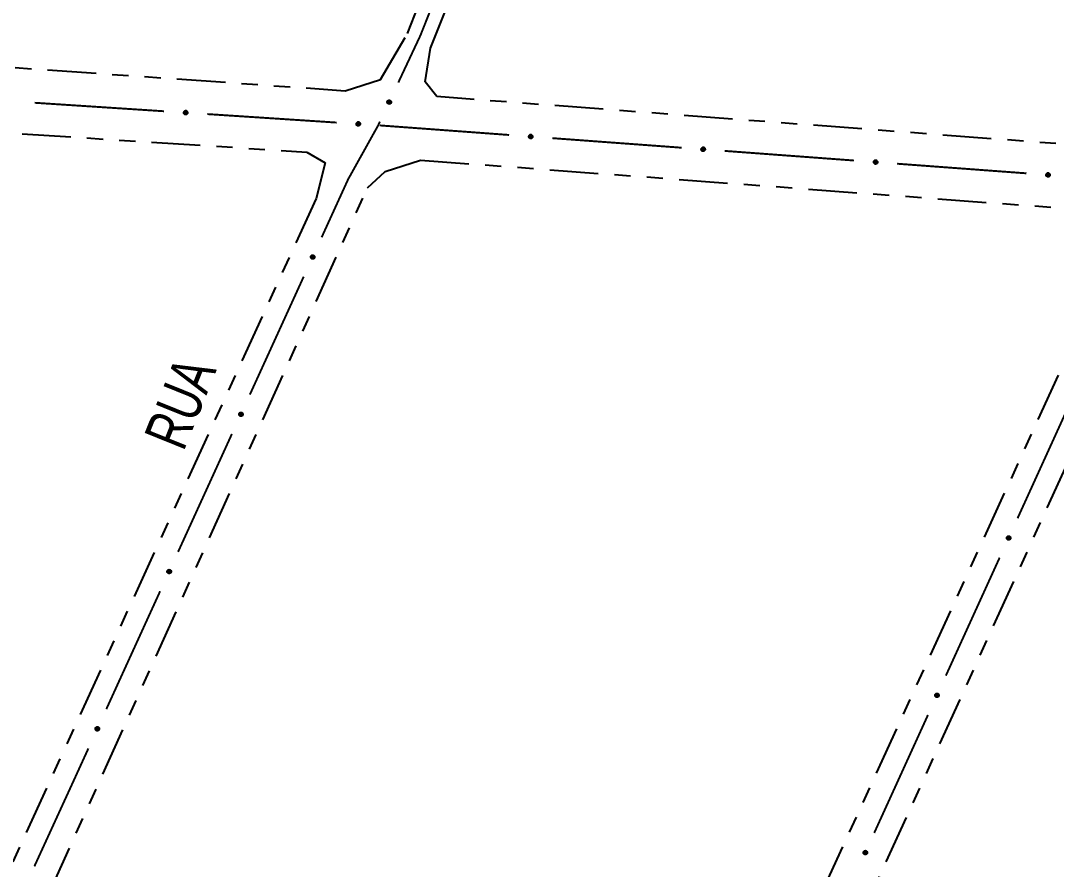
# Model space of a CAD drawing. Extents: x 203665 to 205970, y 4870865 to 4873745.
# Drawn here: x 204113.9 to 204209.7, y 4872478.9 to 4872557.5 of the extents above; entities that cross this region are included whole.
import ezdxf

# ---------------------------------------------------------------- set-up
doc = ezdxf.new("R2010")
doc.units = 0
doc.header["$LTSCALE"] = 1.5
doc.header["$MEASUREMENT"] = 0
doc.linetypes.add('TRACO_25', pattern=[8, 3, -1, 1, -1, 1, -1])
for name, color, linetype in [('SV-EIXO-RUA-N-PAV', 6, 'CONTINUOUS'), ('SV-RUA-NAO-PAV', 7, 'CONTINUOUS'), ('SV-TXT-RUA-N-PAV', 7, 'CONTINUOUS')]:
    doc.layers.add(name, color=color, linetype=linetype)
doc.styles.add('ARIAL', font='ARIAL.SHX')

msp = doc.modelspace()

# ---------------------------------------------------------------- linework, layer by layer
at = {"layer": 'SV-EIXO-RUA-N-PAV', "const_width": 0.18}
for points in [[(204153.52407, 4872562.772243), (204150.943334, 4872556.265339)], [(204150.877975, 4872556.100545), (204148.828767, 4872551.734842)], [(204150.943334, 4872556.265339), (204150.877975, 4872556.100545)], [(204127.160476, 4872549.077102), (204115.186204, 4872549.862472)], [(204143.126172, 4872548.029944), (204131.1519, 4872548.815313)], [(204146.971355, 4872547.777746), (204144.232376, 4872542.860446)], [(204147.129139, 4872548.113895), (204146.971355, 4872547.777746)], [(204159.084908, 4872546.882959), (204147.117513, 4872547.766951)], [(204173.758175, 4872545.799094), (204163.07404, 4872546.588295)], [(204174.044143, 4872545.777837), (204173.758175, 4872545.799094)], [(204175.041392, 4872545.703706), (204174.044143, 4872545.777837)], [(204190.997367, 4872544.517597), (204179.030385, 4872545.407179)], [(204205.32989, 4872543.45217), (204194.986361, 4872544.22107)], [(204205.956106, 4872543.405785), (204205.32989, 4872543.45217)], [(204206.953374, 4872543.331913), (204205.956106, 4872543.405785)], [(204144.190126, 4872542.784594), (204141.735767, 4872537.40484)], [(204144.232376, 4872542.860446), (204144.190126, 4872542.784594)], [(204140.075501, 4872533.765675), (204135.094706, 4872522.848181)], [(204211.101411, 4872522.321942), (204206.128211, 4872511.400987)], [(204133.434441, 4872519.209017), (204128.453645, 4872508.291523)], [(204204.470477, 4872507.760668), (204199.497276, 4872496.839712)], [(204126.79338, 4872504.652358), (204121.812584, 4872493.734864)], [(204197.839543, 4872493.199394), (204192.866342, 4872482.278438)], [(204120.152319, 4872490.095699), (204119.322186, 4872488.276117)], [(204119.322186, 4872488.276117), (204118.970065, 4872487.504296)], [(204118.970065, 4872487.504296), (204115.156987, 4872479.184853)]]:
    msp.add_lwpolyline(points, dxfattribs=at)
at = {"layer": 'SV-EIXO-RUA-N-PAV'}
for points in [[(204148.139653, 4872550.007659), (204148.156914, 4872549.961898), (204148.162392, 4872549.919039), (204148.156673, 4872549.881978), (204148.143079, 4872549.850545), (204148.125549, 4872549.819955), (204148.101072, 4872549.793012), (204148.067281, 4872549.769127), (204148.021498, 4872549.751489), (204147.977224, 4872549.748763), (204147.940589, 4872549.752427), (204147.906997, 4872549.764714), (204147.877565, 4872549.782241), (204147.850419, 4872549.808593), (204147.826548, 4872549.843073), (204147.809927, 4872549.889539), (204147.804845, 4872549.931594), (204147.811318, 4872549.967296), (204147.823886, 4872550.000989), (204147.842156, 4872550.032005), (204147.866336, 4872550.058314), (204147.901096, 4872550.082286), (204147.947175, 4872550.098084), (204147.989062, 4872550.103631), (204148.024846, 4872550.097661), (204148.057738, 4872550.084541), (204148.088634, 4872550.067333), (204148.116741, 4872550.043855), (204148.139653, 4872550.007659)], [(204129.292356, 4872548.82696), (204129.256044, 4872548.794196), (204129.218136, 4872548.773462), (204129.181541, 4872548.76527), (204129.147316, 4872548.766462), (204129.112439, 4872548.771626), (204129.078425, 4872548.78459), (204129.043859, 4872548.807341), (204129.010737, 4872548.843536), (204128.99205, 4872548.883766), (204128.982099, 4872548.919213), (204128.981287, 4872548.954973), (204128.986871, 4872548.98877), (204129.001506, 4872549.023657), (204129.024904, 4872549.05846), (204129.062106, 4872549.090885), (204129.099409, 4872549.110956), (204129.135014, 4872549.117951), (204129.170969, 4872549.118539), (204129.206512, 4872549.112841), (204129.239828, 4872549.099923), (204129.274827, 4872549.076301), (204129.306344, 4872549.039159), (204129.326788, 4872549.002182), (204129.334281, 4872548.966685), (204129.334063, 4872548.931274), (204129.329309, 4872548.89623), (204129.317701, 4872548.861495), (204129.292356, 4872548.82696)], [(204145.258052, 4872547.779801), (204145.22174, 4872547.747037), (204145.183832, 4872547.726304), (204145.147237, 4872547.718111), (204145.113012, 4872547.719304), (204145.078135, 4872547.724467), (204145.044121, 4872547.737431), (204145.009556, 4872547.760182), (204144.976434, 4872547.796378), (204144.957746, 4872547.836607), (204144.947795, 4872547.872054), (204144.946984, 4872547.907814), (204144.952568, 4872547.941611), (204144.967202, 4872547.976498), (204144.9906, 4872548.011301), (204145.027802, 4872548.043726), (204145.065106, 4872548.063797), (204145.10071, 4872548.070792), (204145.136665, 4872548.07138), (204145.172209, 4872548.065682), (204145.205525, 4872548.052764), (204145.240524, 4872548.029143), (204145.27204, 4872547.992), (204145.292484, 4872547.955023), (204145.299977, 4872547.919526), (204145.299759, 4872547.884115), (204145.295005, 4872547.849071), (204145.283397, 4872547.814336), (204145.258052, 4872547.779801)], [(204161.214655, 4872546.615261), (204161.178074, 4872546.582798), (204161.139997, 4872546.562378), (204161.103336, 4872546.554487), (204161.069121, 4872546.555961), (204161.034288, 4872546.561412), (204161.000382, 4872546.574656), (204160.966005, 4872546.597691), (204160.933182, 4872546.634158), (204160.914827, 4872546.67454), (204160.905168, 4872546.710068), (204160.904652, 4872546.745833), (204160.910514, 4872546.779583), (204160.925435, 4872546.814348), (204160.949119, 4872546.848957), (204160.986587, 4872546.881075), (204161.024055, 4872546.900838), (204161.059715, 4872546.907539), (204161.095674, 4872546.907831), (204161.131169, 4872546.90184), (204161.164378, 4872546.888648), (204161.199181, 4872546.864739), (204161.230391, 4872546.827339), (204161.250529, 4872546.790194), (204161.257729, 4872546.754637), (204161.25722, 4872546.719228), (204161.252177, 4872546.684225), (204161.240283, 4872546.649587), (204161.214655, 4872546.615261)], [(204177.171013, 4872545.435013), (204177.134417, 4872545.402567), (204177.09633, 4872545.382164), (204177.059665, 4872545.374291), (204177.025452, 4872545.375781), (204176.990621, 4872545.381248), (204176.956721, 4872545.394508), (204176.922355, 4872545.417559), (204176.889549, 4872545.454041), (204176.871213, 4872545.494431), (204176.861571, 4872545.529964), (204176.861071, 4872545.565729), (204176.866948, 4872545.599477), (204176.881886, 4872545.634235), (204176.905586, 4872545.668833), (204176.943069, 4872545.700933), (204176.980546, 4872545.720679), (204177.01621, 4872545.727363), (204177.052169, 4872545.727638), (204177.087661, 4872545.721631), (204177.120864, 4872545.708423), (204177.155656, 4872545.684498), (204177.186848, 4872545.647083), (204177.206969, 4872545.609929), (204177.214153, 4872545.574369), (204177.213626, 4872545.53896), (204177.208568, 4872545.503959), (204177.196657, 4872545.469327), (204177.171013, 4872545.435013)], [(204193.126988, 4872544.248905), (204193.090392, 4872544.216458), (204193.052305, 4872544.196056), (204193.015641, 4872544.188182), (204192.981427, 4872544.189672), (204192.946596, 4872544.195139), (204192.912696, 4872544.208399), (204192.87833, 4872544.23145), (204192.845525, 4872544.267932), (204192.827188, 4872544.308323), (204192.817546, 4872544.343855), (204192.817046, 4872544.379621), (204192.822924, 4872544.413368), (204192.837862, 4872544.448126), (204192.861562, 4872544.482725), (204192.899044, 4872544.514824), (204192.936521, 4872544.53457), (204192.972185, 4872544.541255), (204193.008144, 4872544.54153), (204193.043637, 4872544.535522), (204193.076839, 4872544.522315), (204193.111631, 4872544.49839), (204193.142823, 4872544.460974), (204193.162944, 4872544.42382), (204193.170128, 4872544.38826), (204193.169601, 4872544.352852), (204193.164543, 4872544.31785), (204193.152633, 4872544.283218), (204193.126988, 4872544.248905)], [(204209.083065, 4872543.063776), (204209.046478, 4872543.03132), (204209.008396, 4872543.010907), (204208.971733, 4872543.003024), (204208.937519, 4872543.004506), (204208.902687, 4872543.009964), (204208.868783, 4872543.023214), (204208.834412, 4872543.046257), (204208.801596, 4872543.08273), (204208.78325, 4872543.123116), (204208.773598, 4872543.158646), (204208.773089, 4872543.194411), (204208.778958, 4872543.22816), (204208.793886, 4872543.262922), (204208.817577, 4872543.297527), (204208.855052, 4872543.329636), (204208.892524, 4872543.349392), (204208.928185, 4872543.356086), (204208.964145, 4872543.35637), (204208.999639, 4872543.350372), (204209.032844, 4872543.337173), (204209.067643, 4872543.313257), (204209.098845, 4872543.27585), (204209.118975, 4872543.238701), (204209.126168, 4872543.203143), (204209.125651, 4872543.167734), (204209.120602, 4872543.132731), (204209.108701, 4872543.098096), (204209.083065, 4872543.063776)], [(204141.065421, 4872535.670286), (204141.083178, 4872535.624715), (204141.08912, 4872535.581918), (204141.083803, 4872535.544796), (204141.07055, 4872535.513218), (204141.053354, 4872535.48244), (204141.02917, 4872535.455233), (204140.99564, 4872535.430983), (204140.950051, 4872535.41285), (204140.905809, 4872535.409644), (204140.869136, 4872535.41291), (204140.835413, 4872535.424833), (204140.805793, 4872535.442039), (204140.778363, 4872535.468095), (204140.75412, 4872535.502314), (204140.736995, 4872535.548597), (204140.731457, 4872535.590594), (204140.737544, 4872535.626365), (204140.749745, 4872535.660192), (204140.767678, 4872535.691405), (204140.791571, 4872535.717974), (204140.826069, 4872535.742321), (204140.871974, 4872535.758618), (204140.913798, 4872535.76462), (204140.949645, 4872535.759037), (204140.982677, 4872535.746275), (204141.013758, 4872535.729403), (204141.042119, 4872535.706231), (204141.065421, 4872535.670286)], [(204134.42436, 4872521.113628), (204134.442117, 4872521.068056), (204134.44806, 4872521.025259), (204134.442742, 4872520.988138), (204134.42949, 4872520.95656), (204134.412293, 4872520.925781), (204134.388109, 4872520.898575), (204134.354579, 4872520.874324), (204134.30899, 4872520.856191), (204134.264748, 4872520.852985), (204134.228076, 4872520.856251), (204134.194352, 4872520.868174), (204134.164732, 4872520.885381), (204134.137302, 4872520.911436), (204134.113059, 4872520.945656), (204134.095935, 4872520.991939), (204134.090397, 4872521.033936), (204134.096483, 4872521.069706), (204134.108684, 4872521.103534), (204134.126617, 4872521.134746), (204134.15051, 4872521.161315), (204134.185008, 4872521.185663), (204134.230913, 4872521.201959), (204134.272737, 4872521.207961), (204134.308584, 4872521.202379), (204134.341617, 4872521.189617), (204134.372697, 4872521.172744), (204134.401058, 4872521.149572), (204134.42436, 4872521.113628)], [(204205.459072, 4872509.665967), (204205.47686, 4872509.620408), (204205.482833, 4872509.577615), (204205.477541, 4872509.54049), (204205.46431, 4872509.508903), (204205.447135, 4872509.478112), (204205.42297, 4872509.450889), (204205.389457, 4872509.426615), (204205.34388, 4872509.40845), (204205.299641, 4872509.405214), (204205.262966, 4872509.408454), (204205.229234, 4872509.420354), (204205.199602, 4872509.43754), (204205.172155, 4872509.463576), (204205.147887, 4872509.497779), (204205.130731, 4872509.54405), (204205.125164, 4872509.586043), (204205.131225, 4872509.621818), (204205.143403, 4872509.655654), (204205.161314, 4872509.686878), (204205.185189, 4872509.713464), (204205.21967, 4872509.737836), (204205.265563, 4872509.754164), (204205.307383, 4872509.760195), (204205.343234, 4872509.754637), (204205.376275, 4872509.741898), (204205.407368, 4872509.725048), (204205.435744, 4872509.701895), (204205.459072, 4872509.665967)], [(204127.7833, 4872506.556969), (204127.801056, 4872506.511398), (204127.806999, 4872506.468601), (204127.801681, 4872506.431479), (204127.788429, 4872506.399901), (204127.771232, 4872506.369122), (204127.747048, 4872506.341916), (204127.713518, 4872506.317666), (204127.667929, 4872506.299532), (204127.623687, 4872506.296326), (204127.587015, 4872506.299593), (204127.553291, 4872506.311515), (204127.523671, 4872506.328722), (204127.496242, 4872506.354778), (204127.471998, 4872506.388997), (204127.454874, 4872506.43528), (204127.449336, 4872506.477277), (204127.455422, 4872506.513048), (204127.467623, 4872506.546875), (204127.485556, 4872506.578087), (204127.50945, 4872506.604657), (204127.543947, 4872506.629004), (204127.589852, 4872506.645301), (204127.631676, 4872506.651302), (204127.667523, 4872506.64572), (204127.700556, 4872506.632958), (204127.731636, 4872506.616085), (204127.759997, 4872506.592914), (204127.7833, 4872506.556969)], [(204198.828138, 4872495.104693), (204198.845926, 4872495.059134), (204198.851898, 4872495.016341), (204198.846607, 4872494.979216), (204198.833376, 4872494.947628), (204198.816201, 4872494.916838), (204198.792036, 4872494.889614), (204198.758523, 4872494.865341), (204198.712946, 4872494.847176), (204198.668707, 4872494.843939), (204198.632032, 4872494.84718), (204198.5983, 4872494.859079), (204198.568668, 4872494.876265), (204198.541221, 4872494.902302), (204198.516953, 4872494.936504), (204198.499797, 4872494.982775), (204198.494229, 4872495.024769), (204198.500291, 4872495.060543), (204198.512468, 4872495.094379), (204198.53038, 4872495.125604), (204198.554255, 4872495.15219), (204198.588735, 4872495.176561), (204198.634629, 4872495.19289), (204198.676449, 4872495.19892), (204198.7123, 4872495.193363), (204198.745341, 4872495.180624), (204198.776433, 4872495.163773), (204198.80481, 4872495.140621), (204198.828138, 4872495.104693)], [(204121.142239, 4872492.00031), (204121.159996, 4872491.954739), (204121.165938, 4872491.911942), (204121.16062, 4872491.87482), (204121.147368, 4872491.843242), (204121.130171, 4872491.812464), (204121.105987, 4872491.785257), (204121.072457, 4872491.761007), (204121.026868, 4872491.742874), (204120.982626, 4872491.739668), (204120.945954, 4872491.742934), (204120.912231, 4872491.754857), (204120.88261, 4872491.772063), (204120.855181, 4872491.798119), (204120.830937, 4872491.832338), (204120.813813, 4872491.878621), (204120.808275, 4872491.920618), (204120.814361, 4872491.956389), (204120.826562, 4872491.990216), (204120.844495, 4872492.021429), (204120.868389, 4872492.047998), (204120.902887, 4872492.072345), (204120.948792, 4872492.088642), (204120.990616, 4872492.094644), (204121.026462, 4872492.089061), (204121.059495, 4872492.076299), (204121.090576, 4872492.059427), (204121.118936, 4872492.036255), (204121.142239, 4872492.00031)], [(204192.197204, 4872480.543418), (204192.214992, 4872480.497859), (204192.220964, 4872480.455066), (204192.215673, 4872480.417941), (204192.202442, 4872480.386354), (204192.185267, 4872480.355563), (204192.161102, 4872480.32834), (204192.127588, 4872480.304066), (204192.082012, 4872480.285901), (204192.037773, 4872480.282665), (204192.001098, 4872480.285905), (204191.967366, 4872480.297805), (204191.937734, 4872480.314991), (204191.910286, 4872480.341027), (204191.886019, 4872480.37523), (204191.868863, 4872480.421501), (204191.863295, 4872480.463494), (204191.869357, 4872480.499269), (204191.881534, 4872480.533105), (204191.899445, 4872480.564329), (204191.92332, 4872480.590915), (204191.957801, 4872480.615287), (204192.003695, 4872480.631615), (204192.045515, 4872480.637646), (204192.081365, 4872480.632089), (204192.114407, 4872480.61935), (204192.145499, 4872480.602499), (204192.173876, 4872480.579347), (204192.197204, 4872480.543418)]]:
    msp.add_lwpolyline(points, close=True, dxfattribs=at)
for points in [[(204147.842156, 4872550.032005), (204147.804845, 4872549.931594)], [(204147.852977, 4872550.040961), (204147.809669, 4872549.916582)], [(204147.866336, 4872550.058314), (204147.809927, 4872549.889539)], [(204147.88353, 4872550.064304), (204147.821114, 4872549.873526)], [(204147.901096, 4872550.082286), (204147.826548, 4872549.843073)], [(204147.923889, 4872550.086059), (204147.839314, 4872549.828806)], [(204147.947175, 4872550.098084), (204147.850419, 4872549.808593)], [(204147.966289, 4872550.099318), (204147.865052, 4872549.800144)], [(204147.989062, 4872550.103631), (204147.877565, 4872549.782241)], [(204148.004783, 4872550.097831), (204147.893109, 4872549.776423)], [(204148.024846, 4872550.097661), (204147.906997, 4872549.764714)], [(204148.039797, 4872550.088933), (204147.922174, 4872549.761273)], [(204148.057738, 4872550.084541), (204147.940589, 4872549.752427)], [(204148.072568, 4872550.072043), (204147.962634, 4872549.75434)], [(204148.088634, 4872550.067333), (204147.977224, 4872549.748763)], [(204148.10055, 4872550.051372), (204148.001707, 4872549.754088)], [(204148.116741, 4872550.043855), (204148.021498, 4872549.751489)], [(204148.126212, 4872550.02576), (204148.044184, 4872549.764298)], [(204148.139653, 4872550.007659), (204148.067281, 4872549.769127)], [(204148.148043, 4872549.982351), (204148.086937, 4872549.787943)], [(204148.156914, 4872549.961898), (204148.101072, 4872549.793012)], [(204148.160143, 4872549.93748), (204148.116179, 4872549.814916)], [(204148.162392, 4872549.919039), (204148.125549, 4872549.819955)], [(204129.334281, 4872548.966685), (204128.981287, 4872548.954973)], [(204129.334063, 4872548.931274), (204128.982099, 4872548.919213)], [(204129.331608, 4872548.94958), (204128.983619, 4872548.939585)], [(204129.326788, 4872549.002182), (204128.986871, 4872548.98877)], [(204129.327122, 4872548.985428), (204128.987124, 4872548.972174)], [(204129.327835, 4872548.912906), (204128.991922, 4872548.899384)], [(204129.329309, 4872548.89623), (204128.99205, 4872548.883766)], [(204129.314466, 4872549.021812), (204128.998977, 4872549.00695)], [(204129.306344, 4872549.039159), (204129.001506, 4872549.023657)], [(204129.318794, 4872548.879313), (204129.005939, 4872548.862911)], [(204129.317701, 4872548.861495), (204129.010737, 4872548.843536)], [(204129.286654, 4872549.056455), (204129.016276, 4872549.04137)], [(204129.274827, 4872549.076301), (204129.024904, 4872549.05846)], [(204129.304307, 4872548.846077), (204129.030938, 4872548.827085)], [(204129.292356, 4872548.82696), (204129.043859, 4872548.807341)], [(204129.251677, 4872549.086098), (204129.051276, 4872549.074628)], [(204129.239828, 4872549.099923), (204129.062106, 4872549.090885)], [(204129.271852, 4872548.809917), (204129.068549, 4872548.795902)], [(204129.256044, 4872548.794196), (204129.078425, 4872548.78459)], [(204129.218798, 4872549.106032), (204129.087192, 4872549.100989)], [(204129.206512, 4872549.112841), (204129.099409, 4872549.110956)], [(204129.234485, 4872548.782283), (204129.10433, 4872548.778513)], [(204129.218136, 4872548.773462), (204129.112439, 4872548.771626)], [(204145.299977, 4872547.919526), (204144.946984, 4872547.907814)], [(204145.299759, 4872547.884115), (204144.947795, 4872547.872054)], [(204145.297304, 4872547.902421), (204144.949315, 4872547.892426)], [(204145.292484, 4872547.955023), (204144.952568, 4872547.941611)], [(204145.292818, 4872547.938269), (204144.95282, 4872547.925015)], [(204145.293531, 4872547.865747), (204144.957618, 4872547.852226)], [(204145.295005, 4872547.849071), (204144.957746, 4872547.836607)], [(204145.280162, 4872547.974653), (204144.964673, 4872547.959792)], [(204145.27204, 4872547.992), (204144.967202, 4872547.976498)], [(204145.284491, 4872547.832154), (204144.971635, 4872547.815752)], [(204145.283397, 4872547.814336), (204144.976434, 4872547.796378)], [(204145.25235, 4872548.009296), (204144.981972, 4872547.994211)], [(204145.240524, 4872548.029143), (204144.9906, 4872548.011301)], [(204145.270004, 4872547.798918), (204144.996635, 4872547.779926)], [(204145.258052, 4872547.779801), (204145.009556, 4872547.760182)], [(204145.217373, 4872548.038939), (204145.016973, 4872548.027469)], [(204145.205525, 4872548.052764), (204145.027802, 4872548.043726)], [(204145.237548, 4872547.762758), (204145.034245, 4872547.748743)], [(204145.184494, 4872548.058873), (204145.052888, 4872548.05383)], [(204145.172209, 4872548.065682), (204145.065106, 4872548.063797)], [(204145.22174, 4872547.747037), (204145.044121, 4872547.737431)], [(204145.200182, 4872547.735125), (204145.070026, 4872547.731354)], [(204145.183832, 4872547.726304), (204145.078135, 4872547.724467)], [(204161.238369, 4872546.809925), (204160.922769, 4872546.797663)], [(204161.230391, 4872546.827339), (204160.925435, 4872546.814348)], [(204161.210844, 4872546.844796), (204160.940351, 4872546.831939)], [(204161.199181, 4872546.864739), (204160.949119, 4872546.848957)], [(204161.176112, 4872546.874726), (204160.975624, 4872546.864908)], [(204161.164378, 4872546.888648), (204160.986587, 4872546.881075)], [(204161.143399, 4872546.89493), (204161.011755, 4872546.890972)], [(204161.131169, 4872546.90184), (204161.024055, 4872546.900838)], [(204161.257729, 4872546.754637), (204160.904652, 4872546.745833)], [(204161.25722, 4872546.719228), (204160.905168, 4872546.710068)], [(204161.254916, 4872546.737554), (204160.906856, 4872546.730427)], [(204161.250529, 4872546.790194), (204160.910514, 4872546.779583)], [(204161.250725, 4872546.773438), (204160.910629, 4872546.762986)], [(204161.252177, 4872546.684225), (204160.914827, 4872546.67454)], [(204161.250841, 4872546.700913), (204160.914828, 4872546.690159)], [(204161.241524, 4872546.667395), (204160.928544, 4872546.653571)], [(204161.240283, 4872546.649587), (204160.933182, 4872546.634158)], [(204161.226763, 4872546.634279), (204160.953247, 4872546.617541)], [(204161.214655, 4872546.615261), (204160.966005, 4872546.597691)], [(204161.194011, 4872546.598388), (204160.9906, 4872546.586049)], [(204161.178074, 4872546.582798), (204161.000382, 4872546.574656)], [(204161.156418, 4872546.571064), (204161.026236, 4872546.568366)], [(204161.139997, 4872546.562378), (204161.034288, 4872546.561412)], [(204177.214153, 4872545.574369), (204176.861071, 4872545.565729)], [(204177.213626, 4872545.53896), (204176.861571, 4872545.529964)], [(204177.211331, 4872545.557287), (204176.863268, 4872545.550322)], [(204177.206969, 4872545.609929), (204176.866948, 4872545.599477)], [(204177.207157, 4872545.593173), (204176.867056, 4872545.582879)], [(204177.208568, 4872545.503959), (204176.871213, 4872545.494431)], [(204177.207239, 4872545.520648), (204176.871221, 4872545.510051)], [(204177.194818, 4872545.629666), (204176.879212, 4872545.617551)], [(204177.186848, 4872545.647083), (204176.881886, 4872545.634235)], [(204177.197906, 4872545.487134), (204176.88492, 4872545.473457)], [(204177.196657, 4872545.469327), (204176.889549, 4872545.454041)], [(204177.167309, 4872545.66455), (204176.89681, 4872545.651819)], [(204177.155656, 4872545.684498), (204176.905586, 4872545.668833)], [(204177.18313, 4872545.454026), (204176.909606, 4872545.437415)], [(204177.171013, 4872545.435013), (204176.922355, 4872545.417559)], [(204177.132592, 4872545.694496), (204176.932099, 4872545.684771)], [(204177.120864, 4872545.708423), (204176.943069, 4872545.700933)], [(204177.150361, 4872545.418149), (204176.946944, 4872545.405905)], [(204177.134417, 4872545.402567), (204176.956721, 4872545.394508)], [(204177.099887, 4872545.714715), (204176.968242, 4872545.710818)], [(204177.087661, 4872545.721631), (204176.980546, 4872545.720679)], [(204177.112756, 4872545.390843), (204176.982572, 4872545.388205)], [(204177.09633, 4872545.382164), (204176.990621, 4872545.381248)], [(204193.170128, 4872544.38826), (204192.817046, 4872544.379621)], [(204193.169601, 4872544.352852), (204192.817546, 4872544.343855)], [(204193.167306, 4872544.371179), (204192.819243, 4872544.364214)], [(204193.162944, 4872544.42382), (204192.822924, 4872544.413368)], [(204193.163132, 4872544.407065), (204192.823032, 4872544.396771)], [(204193.164543, 4872544.31785), (204192.827188, 4872544.308323)], [(204193.163214, 4872544.334539), (204192.827196, 4872544.323942)], [(204193.150794, 4872544.443557), (204192.835187, 4872544.431443)], [(204193.142823, 4872544.460974), (204192.837862, 4872544.448126)], [(204193.153881, 4872544.301026), (204192.840895, 4872544.287348)], [(204193.152633, 4872544.283218), (204192.845525, 4872544.267932)], [(204193.123284, 4872544.478441), (204192.852785, 4872544.46571)], [(204193.111631, 4872544.49839), (204192.861562, 4872544.482725)], [(204193.139105, 4872544.267917), (204192.865581, 4872544.251306)], [(204193.126988, 4872544.248905), (204192.87833, 4872544.23145)], [(204193.088567, 4872544.508388), (204192.888074, 4872544.498662)], [(204193.076839, 4872544.522315), (204192.899044, 4872544.514824)], [(204193.106336, 4872544.232041), (204192.902919, 4872544.219796)], [(204193.090392, 4872544.216458), (204192.912696, 4872544.208399)], [(204193.055863, 4872544.528606), (204192.924217, 4872544.52471)], [(204193.043637, 4872544.535522), (204192.936521, 4872544.53457)], [(204193.068731, 4872544.204734), (204192.938548, 4872544.202097)], [(204193.052305, 4872544.196056), (204192.946596, 4872544.195139)], [(204209.126168, 4872543.203143), (204208.773089, 4872543.194411)], [(204209.125651, 4872543.167734), (204208.773598, 4872543.158646)], [(204209.123351, 4872543.186061), (204208.77529, 4872543.179005)], [(204209.118975, 4872543.238701), (204208.778958, 4872543.22816)], [(204209.119168, 4872543.221945), (204208.77907, 4872543.211563)], [(204209.120602, 4872543.132731), (204208.78325, 4872543.123116)], [(204209.119268, 4872543.14942), (204208.783253, 4872543.138735)], [(204209.10682, 4872543.258435), (204208.791216, 4872543.246238)], [(204209.098845, 4872543.27585), (204208.793886, 4872543.262922)], [(204209.109944, 4872543.115904), (204208.796962, 4872543.102145)], [(204209.108701, 4872543.098096), (204208.801596, 4872543.08273)], [(204209.079301, 4872543.293311), (204208.808806, 4872543.28051)], [(204209.067643, 4872543.313257), (204208.817577, 4872543.297527)], [(204209.095177, 4872543.082791), (204208.821658, 4872543.066109)], [(204209.083065, 4872543.063776), (204208.834412, 4872543.046257)], [(204209.044576, 4872543.323249), (204208.844086, 4872543.313471)], [(204209.032844, 4872543.337173), (204208.855052, 4872543.329636)], [(204209.062417, 4872543.046907), (204208.859004, 4872543.034609)], [(204209.046478, 4872543.03132), (204208.868783, 4872543.023214)], [(204209.011866, 4872543.343459), (204208.880222, 4872543.339528)], [(204208.999639, 4872543.350372), (204208.892524, 4872543.349392)], [(204209.024819, 4872543.01959), (204208.894636, 4872543.016919)], [(204209.008396, 4872543.010907), (204208.902687, 4872543.009964)], [(204140.767678, 4872535.691405), (204140.731457, 4872535.590594)], [(204140.778401, 4872535.700477), (204140.736444, 4872535.575636)], [(204140.791571, 4872535.717974), (204140.736995, 4872535.548597)], [(204140.808699, 4872535.72415), (204140.748355, 4872535.532707)], [(204140.826069, 4872535.742321), (204140.75412, 4872535.502314)], [(204140.84882, 4872535.746341), (204140.767039, 4872535.488187)], [(204140.871974, 4872535.758618), (204140.778363, 4872535.468095)], [(204140.891074, 4872535.76006), (204140.793087, 4872535.459805)], [(204140.913798, 4872535.76462), (204140.805793, 4872535.442039)], [(204140.929581, 4872535.75899), (204140.821399, 4872535.43639)], [(204140.949645, 4872535.759037), (204140.835413, 4872535.424833)], [(204140.96469, 4872535.750472), (204140.850627, 4872535.421556)], [(204140.982677, 4872535.746275), (204140.869136, 4872535.41291)], [(204140.997642, 4872535.733938), (204140.89116, 4872535.415062)], [(204141.013758, 4872535.729403), (204140.905809, 4872535.409644)], [(204141.025846, 4872535.713572), (204140.930233, 4872535.415234)], [(204141.042119, 4872535.706231), (204140.950051, 4872535.41285)], [(204141.051785, 4872535.68824), (204140.972596, 4872535.425903)], [(204141.065421, 4872535.670286), (204140.99564, 4872535.430983)], [(204141.074085, 4872535.64507), (204141.015091, 4872535.450011)], [(204141.083178, 4872535.624715), (204141.02917, 4872535.455233)], [(204141.086671, 4872535.600333), (204141.044039, 4872535.4773)], [(204141.08912, 4872535.581918), (204141.053354, 4872535.48244)], [(204134.126617, 4872521.134746), (204134.090397, 4872521.033936)], [(204134.13734, 4872521.143818), (204134.095383, 4872521.018977)], [(204134.15051, 4872521.161315), (204134.095935, 4872520.991939)], [(204134.167638, 4872521.167491), (204134.107294, 4872520.976048)], [(204134.185008, 4872521.185663), (204134.113059, 4872520.945656)], [(204134.207759, 4872521.189683), (204134.125979, 4872520.931528)], [(204134.230913, 4872521.201959), (204134.137302, 4872520.911436)], [(204134.250013, 4872521.203401), (204134.152026, 4872520.903147)], [(204134.272737, 4872521.207961), (204134.164732, 4872520.885381)], [(204134.28852, 4872521.202332), (204134.180338, 4872520.879731)], [(204134.308584, 4872521.202379), (204134.194352, 4872520.868174)], [(204134.323629, 4872521.193813), (204134.209566, 4872520.864897)], [(204134.341617, 4872521.189617), (204134.228076, 4872520.856251)], [(204134.356582, 4872521.17728), (204134.250099, 4872520.858404)], [(204134.372697, 4872521.172744), (204134.264748, 4872520.852985)], [(204134.384786, 4872521.156913), (204134.289172, 4872520.858575)], [(204134.401058, 4872521.149572), (204134.30899, 4872520.856191)], [(204134.410724, 4872521.131581), (204134.331536, 4872520.869245)], [(204134.42436, 4872521.113628), (204134.354579, 4872520.874324)], [(204134.433024, 4872521.088412), (204134.37403, 4872520.893353)], [(204134.442117, 4872521.068056), (204134.388109, 4872520.898575)], [(204134.44561, 4872521.043674), (204134.402978, 4872520.920641)], [(204134.44806, 4872521.025259), (204134.412293, 4872520.925781)], [(204205.161314, 4872509.686878), (204205.125164, 4872509.586043)], [(204205.172031, 4872509.695958), (204205.130161, 4872509.571088)], [(204205.185189, 4872509.713464), (204205.130731, 4872509.54405)], [(204205.202312, 4872509.719652), (204205.142102, 4872509.528167)], [(204205.21967, 4872509.737836), (204205.147887, 4872509.497779)], [(204205.242417, 4872509.741871), (204205.160817, 4872509.48366)], [(204205.265563, 4872509.754164), (204205.172155, 4872509.463576)], [(204205.284662, 4872509.755619), (204205.186884, 4872509.455297)], [(204205.307383, 4872509.760195), (204205.199602, 4872509.43754)], [(204205.32317, 4872509.754576), (204205.215213, 4872509.431901)], [(204205.343234, 4872509.754637), (204205.229234, 4872509.420354)], [(204205.358285, 4872509.746082), (204205.244451, 4872509.417087)], [(204205.376275, 4872509.741898), (204205.262966, 4872509.408454)], [(204205.391249, 4872509.729572), (204205.284988, 4872509.410622)], [(204205.407368, 4872509.725048), (204205.299641, 4872509.405214)], [(204205.419467, 4872509.709225), (204205.324061, 4872509.410821)], [(204205.435744, 4872509.701895), (204205.34388, 4872509.40845)], [(204205.445423, 4872509.683911), (204205.366417, 4872509.42152)], [(204205.459072, 4872509.665967), (204205.389457, 4872509.426615)], [(204205.467753, 4872509.640757), (204205.408895, 4872509.445657)], [(204205.47686, 4872509.620408), (204205.42297, 4872509.450889)], [(204205.48037, 4872509.596029), (204205.437824, 4872509.472966)], [(204205.482833, 4872509.577615), (204205.447135, 4872509.478112)], [(204127.485556, 4872506.578087), (204127.449336, 4872506.477277)], [(204127.49628, 4872506.58716), (204127.454323, 4872506.462319)], [(204127.50945, 4872506.604657), (204127.454874, 4872506.43528)], [(204127.526577, 4872506.610833), (204127.466234, 4872506.419389)], [(204127.543947, 4872506.629004), (204127.471998, 4872506.388997)], [(204127.566698, 4872506.633024), (204127.484918, 4872506.374869)], [(204127.589852, 4872506.645301), (204127.496242, 4872506.354778)], [(204127.608952, 4872506.646743), (204127.510965, 4872506.346488)], [(204127.631676, 4872506.651302), (204127.523671, 4872506.328722)], [(204127.64746, 4872506.645673), (204127.539278, 4872506.323073)], [(204127.667523, 4872506.64572), (204127.553291, 4872506.311515)], [(204127.682569, 4872506.637154), (204127.568506, 4872506.308238)], [(204127.700556, 4872506.632958), (204127.587015, 4872506.299593)], [(204127.715521, 4872506.620621), (204127.609038, 4872506.301745)], [(204127.731636, 4872506.616085), (204127.623687, 4872506.296326)], [(204127.743725, 4872506.600255), (204127.648112, 4872506.301917)], [(204127.759997, 4872506.592914), (204127.667929, 4872506.299532)], [(204127.769663, 4872506.574923), (204127.690475, 4872506.312586)], [(204127.7833, 4872506.556969), (204127.713518, 4872506.317666)], [(204127.791963, 4872506.531753), (204127.732969, 4872506.336694)], [(204127.801056, 4872506.511398), (204127.747048, 4872506.341916)], [(204127.804549, 4872506.487016), (204127.761917, 4872506.363983)], [(204127.806999, 4872506.468601), (204127.771232, 4872506.369122)], [(204198.53038, 4872495.125604), (204198.494229, 4872495.024769)], [(204198.541097, 4872495.134684), (204198.499227, 4872495.009814)], [(204198.554255, 4872495.15219), (204198.499797, 4872494.982775)], [(204198.571378, 4872495.158378), (204198.511167, 4872494.966892)], [(204198.588735, 4872495.176561), (204198.516953, 4872494.936504)], [(204198.611483, 4872495.180597), (204198.529883, 4872494.922386)], [(204198.634629, 4872495.19289), (204198.541221, 4872494.902302)], [(204198.653728, 4872495.194345), (204198.55595, 4872494.894022)], [(204198.676449, 4872495.19892), (204198.568668, 4872494.876265)], [(204198.692236, 4872495.193302), (204198.584279, 4872494.870627)], [(204198.7123, 4872495.193363), (204198.5983, 4872494.859079)], [(204198.727351, 4872495.184808), (204198.613517, 4872494.855813)], [(204198.745341, 4872495.180624), (204198.632032, 4872494.84718)], [(204198.760315, 4872495.168298), (204198.654054, 4872494.849348)], [(204198.776433, 4872495.163773), (204198.668707, 4872494.843939)], [(204198.788533, 4872495.147951), (204198.693127, 4872494.849546)], [(204198.80481, 4872495.140621), (204198.712946, 4872494.847176)], [(204198.814489, 4872495.122637), (204198.735483, 4872494.860245)], [(204198.828138, 4872495.104693), (204198.758523, 4872494.865341)], [(204198.836819, 4872495.079483), (204198.777961, 4872494.884383)], [(204198.845926, 4872495.059134), (204198.792036, 4872494.889614)], [(204198.849436, 4872495.034754), (204198.80689, 4872494.911691)], [(204198.851898, 4872495.016341), (204198.816201, 4872494.916838)], [(204120.844495, 4872492.021429), (204120.808275, 4872491.920618)], [(204120.855219, 4872492.030501), (204120.813262, 4872491.90566)], [(204120.868389, 4872492.047998), (204120.813813, 4872491.878621)], [(204120.885517, 4872492.054174), (204120.825173, 4872491.862731)], [(204120.902887, 4872492.072345), (204120.830937, 4872491.832338)], [(204120.925637, 4872492.076365), (204120.843857, 4872491.818211)], [(204120.948792, 4872492.088642), (204120.855181, 4872491.798119)], [(204120.967892, 4872492.090084), (204120.869904, 4872491.789829)], [(204120.990616, 4872492.094644), (204120.88261, 4872491.772063)], [(204121.006399, 4872492.089014), (204120.898217, 4872491.766414)], [(204121.026462, 4872492.089061), (204120.912231, 4872491.754857)], [(204121.041508, 4872492.080496), (204120.927445, 4872491.75158)], [(204121.059495, 4872492.076299), (204120.945954, 4872491.742934)], [(204121.07446, 4872492.063962), (204120.967977, 4872491.745086)], [(204121.090576, 4872492.059427), (204120.982626, 4872491.739668)], [(204121.102664, 4872492.043596), (204121.007051, 4872491.745258)], [(204121.118936, 4872492.036255), (204121.026868, 4872491.742874)], [(204121.128602, 4872492.018264), (204121.049414, 4872491.755927)], [(204121.142239, 4872492.00031), (204121.072457, 4872491.761007)], [(204121.150902, 4872491.975094), (204121.091909, 4872491.780035)], [(204121.159996, 4872491.954739), (204121.105987, 4872491.785257)], [(204121.163488, 4872491.930357), (204121.120856, 4872491.807324)], [(204121.165938, 4872491.911942), (204121.130171, 4872491.812464)], [(204191.899445, 4872480.564329), (204191.863295, 4872480.463494)], [(204191.910163, 4872480.573409), (204191.868293, 4872480.448539)], [(204191.92332, 4872480.590915), (204191.868863, 4872480.421501)], [(204191.940444, 4872480.597103), (204191.880233, 4872480.405618)], [(204191.957801, 4872480.615287), (204191.886019, 4872480.37523)], [(204191.980549, 4872480.619323), (204191.898949, 4872480.361111)], [(204192.003695, 4872480.631615), (204191.910286, 4872480.341027)], [(204192.022794, 4872480.633071), (204191.925016, 4872480.332748)], [(204192.045515, 4872480.637646), (204191.937734, 4872480.314991)], [(204192.061302, 4872480.632028), (204191.953344, 4872480.309352)], [(204192.081365, 4872480.632089), (204191.967366, 4872480.297805)], [(204192.096417, 4872480.623534), (204191.982583, 4872480.294538)], [(204192.114407, 4872480.61935), (204192.001098, 4872480.285905)], [(204192.129381, 4872480.607023), (204192.02312, 4872480.288073)], [(204192.145499, 4872480.602499), (204192.037773, 4872480.282665)], [(204192.157599, 4872480.586677), (204192.062193, 4872480.288272)], [(204192.173876, 4872480.579347), (204192.082012, 4872480.285901)], [(204192.183555, 4872480.561363), (204192.104549, 4872480.298971)], [(204192.197204, 4872480.543418), (204192.127588, 4872480.304066)], [(204192.205885, 4872480.518208), (204192.147027, 4872480.323108)], [(204192.214992, 4872480.497859), (204192.161102, 4872480.32834)], [(204192.218502, 4872480.47348), (204192.175955, 4872480.350417)], [(204192.220964, 4872480.455066), (204192.185267, 4872480.355563)]]:
    msp.add_lwpolyline(points, dxfattribs=at)
at = {"layer": 'SV-RUA-NAO-PAV', "linetype": 'TRACO_25'}
for points in [[(204215.662377, 4872545.623906, 8.923035), (204152.383064, 4872550.428785, 9.479624), (204151.322578, 4872551.809024, 9.449806), (204151.811371, 4872554.909364, 9.459745), (204166.356708, 4872591.682808, 9.012486), (204169.813679, 4872599.233484, 9.002547), (204173.850668, 4872606.674106, 8.942912), (204178.606901, 4872616.014909, 8.942912), (204184.041426, 4872629.746195, 8.923035), (204189.756246, 4872642.677365, 8.923035), (204195.681739, 4872653.828307, 8.823644), (204202.778001, 4872662.848912, 8.803765), (204207.544858, 4872670.559517, 8.754069), (204225.554631, 4872709.580613, 8.525471)], [(204077.94232, 4872560.135013, 9.996457), (204078.053449, 4872557.174649, 10.006396), (204080.46402, 4872555.434275, 10.006396), (204143.903192, 4872550.979428, 9.529319), (204147.182667, 4872552.009329, 9.529319), (204149.680928, 4872556.289675, 9.529319), (204163.936529, 4872592.40306, 8.923035)]]:
    msp.add_polyline3d(points, dxfattribs=at)
for points in [[(204043.215976, 4872475.867216, 9.161572), (204041.775674, 4872476.807427, 9.171512), (204042.324469, 4872479.897762, 9.062181), (204055.303254, 4872507.830247, 9.479624), (204070.168957, 4872543.61355, 9.887127), (204073.387079, 4872548.183882, 9.936822), (204078.106465, 4872549.293695, 9.96664), (204140.355509, 4872545.298984, 9.459745), (204142.055824, 4872544.298748, 9.400111), (204141.217125, 4872540.988406, 9.400111), (204110.4841, 4872473.75239, 9.022426), (204108.734629, 4872472.552364, 9.022426), (204105.744886, 4872472.192524, 8.883278), (204080.455421, 4872473.434392, 8.903156)], [(204145.976556, 4872541.978202, 9.350415), (204147.615905, 4872543.508275, 9.350415), (204150.875372, 4872544.55818, 9.340476), (204214.104657, 4872539.833314, 8.893217), (204215.805018, 4872538.713064, 8.893217), (204214.876261, 4872535.562747, 8.96279), (204183.403886, 4872466.706586, 9.529319), (204181.564725, 4872464.70647, 9.529319), (204178.474952, 4872464.436647, 9.479624), (204152.304836, 4872467.468791, 9.211268), (204116.904989, 4872470.761593, 8.8634), (204115.974214, 4872472.881912, 8.85346), (204116.542701, 4872476.772342, 8.85346)], [(204229.104356, 4872460.712758, 9.390172), (204189.87506, 4872462.965695, 9.529319), (204188.604387, 4872464.856009, 9.529319), (204189.012907, 4872468.676442, 9.499502), (204219.625895, 4872536.02248, 8.773948), (204222.144811, 4872538.592618, 8.674557), (204225.554498, 4872539.052442, 8.64474), (204281.944174, 4872534.018004, 8.694435), (204283.614728, 4872532.397695, 8.704374), (204282.776814, 4872527.037106, 8.724253), (204255.762419, 4872462.991221, 9.19139), (204253.863536, 4872460.271023, 9.260963), (204249.633935, 4872459.671238, 9.290781)]]:
    msp.add_polyline3d(points, close=True, dxfattribs=at)

# ---------------------------------------------------------------- texts
at = {"layer": 'SV-TXT-RUA-N-PAV', "style": 'ARIAL', "width": 0.7}
msp.add_text('RUA', height=4, rotation=68, dxfattribs=at).set_placement((204128.953661, 4872517.512807))

doc.saveas('drawing.dxf')
